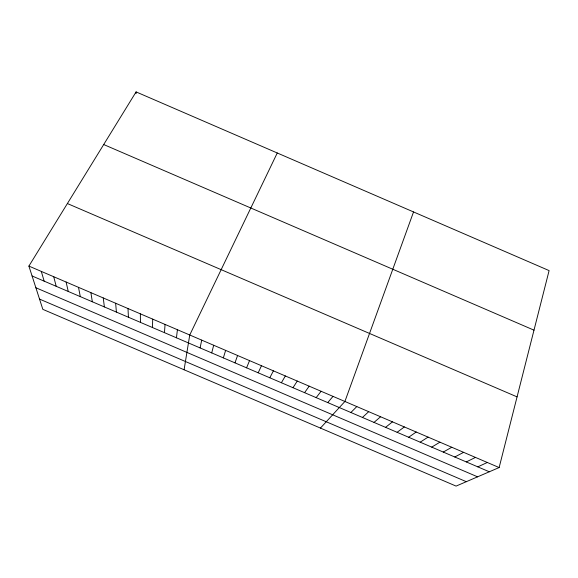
<?xml version="1.0" encoding="UTF-8"?>
<svg xmlns="http://www.w3.org/2000/svg" width="578" height="578" viewBox="0 0 578 578"><rect width="100%" height="100%" fill="white"/><g stroke="black" fill="none" stroke-linecap="round" stroke-linejoin="round"><path stroke-width="0.87" d="M152.448 327.516L152.715 319.135M164.455 332.661L165.062 324.424M176.456 337.798L177.41 329.713M184.086 369.768L189.743 335.002L277.259 152.982M200.089 347.92L201.715 340.124M499.139 467.551L549.1 270.598L136.09 91.902L28.9 266.09L42.837 309.353L456.085 486.098L499.139 467.551L28.9 266.09M211.721 352.898L213.679 345.254M223.346 357.883L225.637 350.376M234.964 362.854L237.587 355.499M413.537 211.945L344.907 401.472L320.443 428.088M246.582 367.832L249.53 360.614M258.193 372.803L261.473 365.73M269.803 377.774L273.408 370.845M281.399 382.744L285.337 375.953M292.995 387.708L297.265 381.061M304.584 392.672L309.179 386.169M316.166 397.635L321.093 391.27M327.748 402.591L333.007 396.378M350.889 412.504L356.807 406.572M362.457 417.453L368.692 411.666M374.017 422.402L380.584 416.76M385.569 427.352L392.462 421.846M397.115 432.301L404.333 426.932M408.66 437.243L416.203 432.019M420.199 442.184L428.067 437.105M431.73 447.119L439.93 442.184M443.254 452.061L451.779 447.264M454.778 456.996L463.628 452.336M466.294 461.923L475.47 457.408M477.811 466.858L487.305 462.479M32.079 275.973L489.313 471.785M35.879 287.75L477.594 476.836M39.521 299.079L466.323 481.691M103.7 144.536L533.993 330.161M67.388 203.543L517.064 396.876M41.305 271.407L44.145 281.139M53.711 276.718L56.203 286.298M66.109 282.028L68.255 291.464M78.5 287.338L80.299 296.615M90.883 292.641L92.335 301.774M103.26 297.945L104.372 306.925M115.636 303.248L116.402 312.077M127.998 308.544L128.424 317.228M136.09 91.902L136.112 93.629M140.36 313.84L140.44 322.372"/></g></svg>
